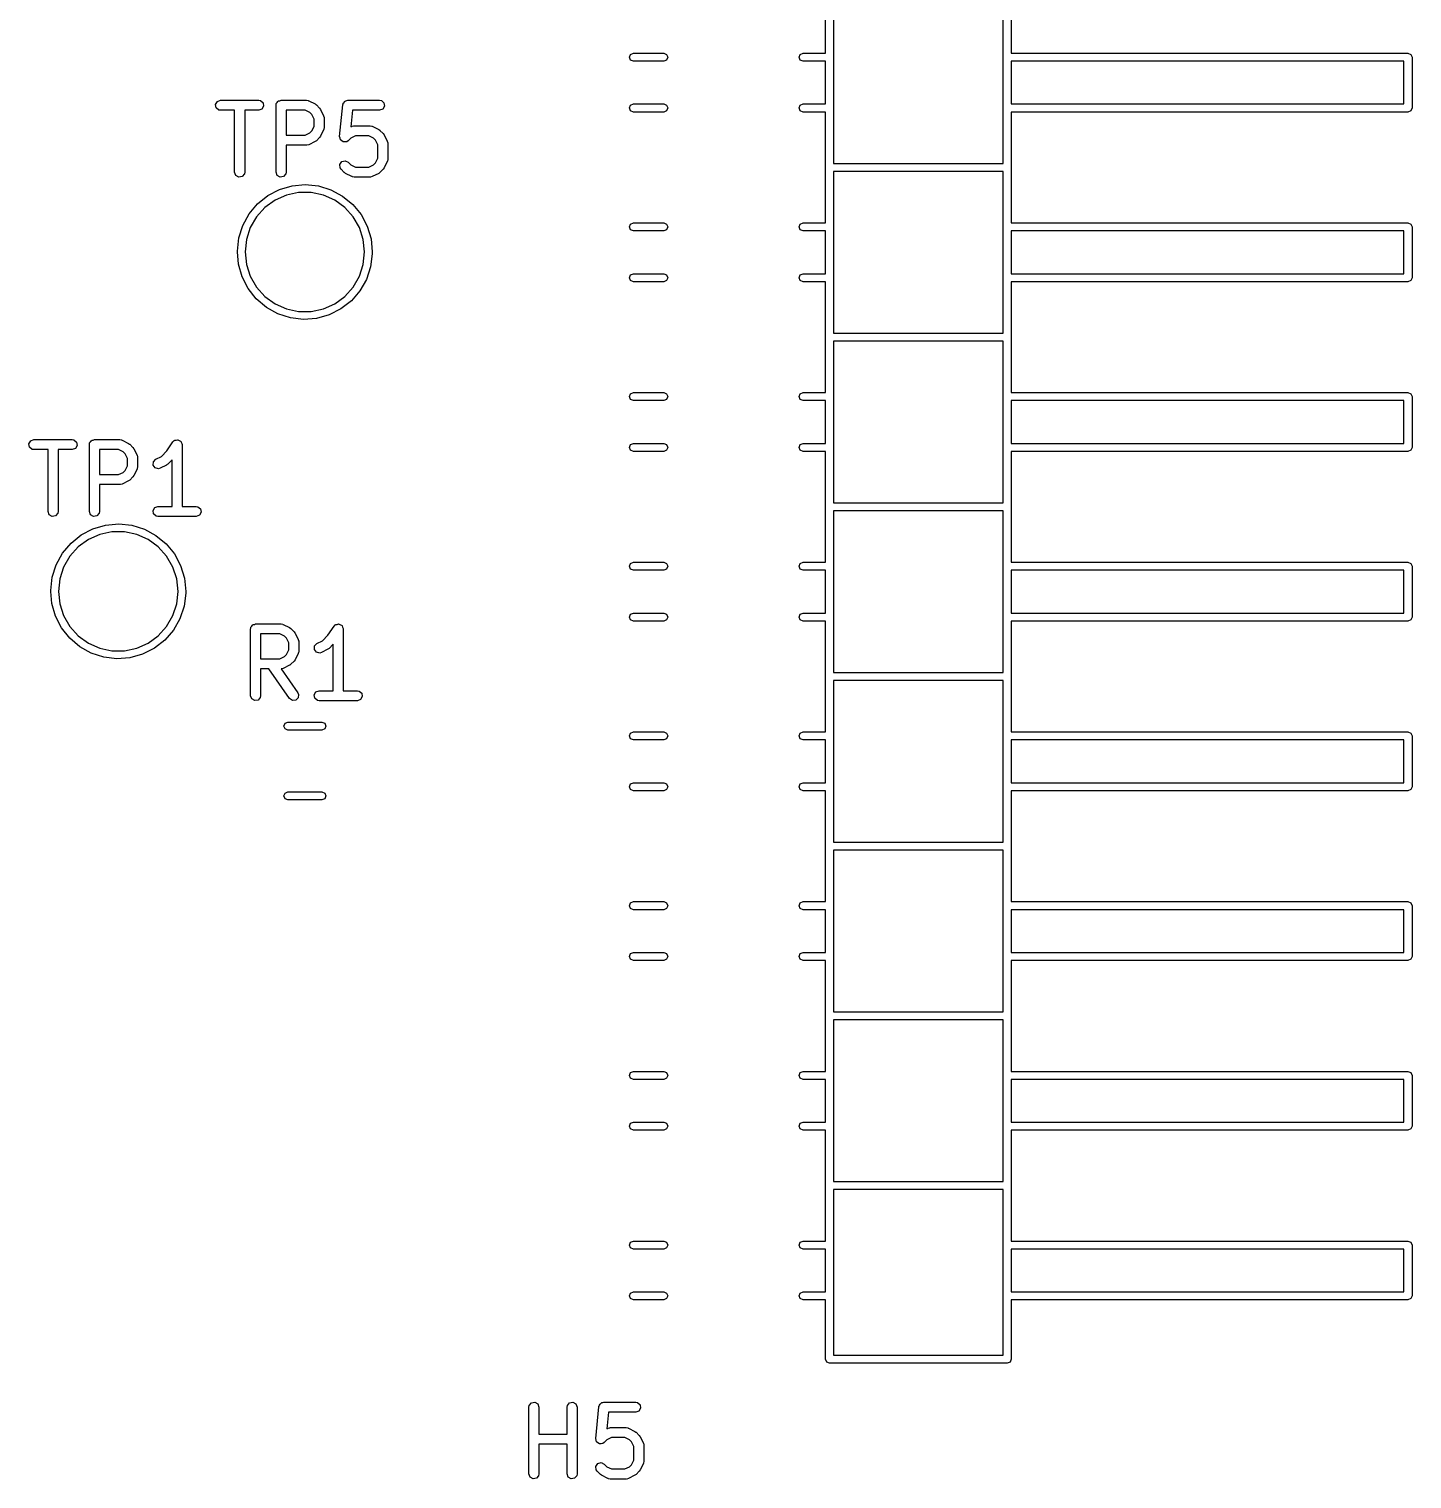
# Model space of a CAD drawing. Extents: x 50 to 157, y -175 to -22.
# Drawn here: x 135.82 to 156.53, y -131.4 to -109.69 of the extents above; entities that cross this region are included whole.
import ezdxf

# ---------------------------------------------------------------- set-up
doc = ezdxf.new("R2010")
doc.units = 0
doc.layers.add('BLACK', color=7, linetype='CONTINUOUS')

msp = doc.modelspace()

# ---------------------------------------------------------------- linework, layer by layer
at = {"layer": 'BLACK', "linetype": 'CONTINUOUS'}
for p, q in [((147.749, -110.055), (147.749, -108.395)), ((150.529, -108.395), (150.529, -110.055)), ((147.869, -109.285), (147.869, -111.705)), ((150.409, -111.705), (150.409, -109.285)), ((144.812, -110.115), (144.83, -110.073)), ((144.83, -110.157), (144.812, -110.115)), ((144.83, -110.073), (144.872, -110.055)), ((144.872, -110.175), (144.83, -110.157)), ((144.872, -110.055), (145.326, -110.055)), ((145.326, -110.175), (144.872, -110.175)), ((145.326, -110.055), (145.368, -110.073)), ((145.368, -110.157), (145.326, -110.175)), ((145.368, -110.073), (145.386, -110.115)), ((145.386, -110.115), (145.368, -110.157)), ((147.352, -110.115), (147.37, -110.073)), ((147.37, -110.157), (147.352, -110.115)), ((147.37, -110.073), (147.412, -110.055)), ((147.412, -110.175), (147.37, -110.157)), ((147.412, -110.055), (147.749, -110.055)), ((147.749, -110.175), (147.412, -110.175)), ((147.749, -110.815), (147.749, -110.175)), ((150.529, -110.055), (156.469, -110.055)), ((150.529, -110.175), (150.529, -110.815)), ((156.409, -110.175), (150.529, -110.175)), ((156.409, -110.815), (156.409, -110.175)), ((156.469, -110.055), (156.511, -110.073)), ((156.511, -110.073), (156.529, -110.115)), ((156.529, -110.115), (156.529, -110.875)), ((138.618, -110.821), (138.644, -110.777)), ((138.627, -110.872), (138.618, -110.821)), ((138.666, -110.905), (138.627, -110.872)), ((138.644, -110.777), (138.692, -110.759)), ((138.692, -110.909), (138.666, -110.905)), ((138.692, -110.759), (139.264, -110.759)), ((138.903, -110.909), (138.692, -110.909)), ((138.903, -111.834), (138.903, -110.909)), ((139.264, -110.909), (139.053, -110.909)), ((139.053, -110.909), (139.053, -111.834)), ((139.264, -110.759), (139.289, -110.764)), ((139.312, -110.892), (139.264, -110.909)), ((139.289, -110.764), (139.328, -110.797)), ((139.337, -110.847), (139.312, -110.892)), ((139.328, -110.797), (139.337, -110.847)), ((139.522, -110.834), (139.524, -110.825)), ((139.522, -111.834), (139.522, -110.834)), ((139.523, -110.821), (139.525, -110.818)), ((139.524, -110.825), (139.523, -110.821)), ((139.525, -110.818), (139.526, -110.809)), ((139.526, -110.809), (139.539, -110.794)), ((139.539, -110.794), (139.549, -110.777)), ((139.549, -110.777), (139.555, -110.775)), ((139.555, -110.775), (139.559, -110.769)), ((139.559, -110.769), (139.579, -110.766)), ((139.579, -110.766), (139.597, -110.759)), ((139.597, -110.759), (139.978, -110.759)), ((139.672, -110.909), (139.672, -111.283)), ((139.96, -110.909), (139.672, -110.909)), ((140.029, -110.944), (139.96, -110.909)), ((139.978, -110.759), (140.003, -110.764)), ((140.003, -110.764), (140.007, -110.767)), ((140.007, -110.767), (140.011, -110.767)), ((140.011, -110.767), (140.107, -110.815)), ((140.107, -110.815), (140.125, -110.828)), ((140.125, -110.828), (140.126, -110.829)), ((140.126, -110.829), (140.174, -110.877)), ((140.174, -110.877), (140.187, -110.895)), ((140.187, -110.895), (140.188, -110.896)), ((140.188, -110.896), (140.235, -110.991)), ((140.475, -111.303), (140.522, -110.827)), ((140.522, -110.827), (140.523, -110.823)), ((140.523, -110.821), (140.525, -110.819)), ((140.523, -110.823), (140.523, -110.821)), ((140.525, -110.819), (140.529, -110.802)), ((140.529, -110.802), (140.541, -110.791)), ((140.541, -110.791), (140.549, -110.777)), ((140.549, -110.777), (140.558, -110.773)), ((140.558, -110.773), (140.566, -110.766)), ((140.566, -110.766), (140.582, -110.765)), ((140.582, -110.765), (140.597, -110.759)), ((140.597, -110.759), (141.073, -110.759)), ((140.665, -110.909), (140.64, -111.158)), ((141.073, -110.909), (140.665, -110.909)), ((141.073, -110.759), (141.099, -110.764)), ((141.121, -110.892), (141.073, -110.909)), ((141.099, -110.764), (141.138, -110.797)), ((141.147, -110.847), (141.121, -110.892)), ((141.138, -110.797), (141.147, -110.847)), ((144.812, -110.875), (144.83, -110.833)), ((144.83, -110.917), (144.812, -110.875)), ((144.83, -110.833), (144.872, -110.815)), ((144.872, -110.815), (145.326, -110.815)), ((145.326, -110.815), (145.368, -110.833)), ((145.368, -110.833), (145.386, -110.875)), ((145.386, -110.875), (145.368, -110.917)), ((147.352, -110.875), (147.37, -110.833)), ((147.37, -110.917), (147.352, -110.875)), ((147.37, -110.833), (147.412, -110.815)), ((147.412, -110.815), (147.749, -110.815)), ((150.529, -110.815), (156.409, -110.815)), ((156.529, -110.875), (156.511, -110.917)), ((140.059, -110.974), (140.029, -110.944)), ((140.093, -111.043), (140.059, -110.974)), ((140.093, -111.15), (140.093, -111.043)), ((140.235, -110.991), (140.243, -111.016)), ((140.243, -111.016), (140.242, -111.021)), ((140.242, -111.021), (140.243, -111.025)), ((140.243, -111.025), (140.243, -111.168)), ((144.872, -110.935), (144.83, -110.917)), ((145.326, -110.935), (144.872, -110.935)), ((145.368, -110.917), (145.326, -110.935)), ((147.412, -110.935), (147.37, -110.917)), ((147.749, -110.935), (147.412, -110.935)), ((147.749, -112.595), (147.749, -110.935)), ((156.469, -110.935), (150.529, -110.935)), ((150.529, -110.935), (150.529, -112.595)), ((156.511, -110.917), (156.469, -110.935)), ((139.672, -111.283), (139.96, -111.283)), ((139.96, -111.283), (140.029, -111.249)), ((140.029, -111.249), (140.059, -111.219)), ((140.059, -111.219), (140.093, -111.15)), ((140.174, -111.316), (140.126, -111.364)), ((140.188, -111.296), (140.174, -111.315)), ((140.174, -111.315), (140.174, -111.316)), ((140.235, -111.201), (140.188, -111.296)), ((140.236, -111.197), (140.235, -111.201)), ((140.239, -111.193), (140.236, -111.197)), ((140.243, -111.168), (140.239, -111.193)), ((140.475, -111.304), (140.475, -111.303)), ((140.481, -111.328), (140.475, -111.304)), ((140.475, -111.304), (140.475, -111.304)), ((140.487, -111.353), (140.481, -111.328)), ((140.641, -111.325), (140.602, -111.364)), ((140.64, -111.158), (140.659, -111.148)), ((140.71, -111.29), (140.641, -111.325)), ((140.659, -111.148), (140.684, -111.141)), ((140.684, -111.141), (140.688, -111.142)), ((140.688, -111.142), (140.692, -111.14)), ((140.692, -111.14), (140.93, -111.14)), ((140.912, -111.29), (140.71, -111.29)), ((140.981, -111.325), (140.912, -111.29)), ((140.93, -111.14), (140.956, -111.145)), ((140.956, -111.145), (140.959, -111.148)), ((140.959, -111.148), (140.964, -111.148)), ((140.964, -111.148), (141.059, -111.196)), ((141.011, -111.355), (140.981, -111.325)), ((141.059, -111.196), (141.077, -111.209)), ((141.077, -111.209), (141.078, -111.21)), ((141.078, -111.21), (141.126, -111.258)), ((141.126, -111.258), (141.139, -111.276)), ((141.139, -111.276), (141.14, -111.277)), ((141.14, -111.277), (141.188, -111.372)), ((139.978, -111.433), (139.672, -111.433)), ((139.672, -111.433), (139.672, -111.834)), ((139.982, -111.432), (139.978, -111.433)), ((139.986, -111.433), (139.982, -111.432)), ((140.011, -111.425), (139.986, -111.433)), ((140.107, -111.378), (140.011, -111.425)), ((140.108, -111.376), (140.107, -111.378)), ((140.126, -111.364), (140.108, -111.376)), ((140.488, -111.353), (140.487, -111.353)), ((140.488, -111.354), (140.488, -111.353)), ((140.508, -111.368), (140.488, -111.354)), ((140.529, -111.383), (140.508, -111.368)), ((140.53, -111.383), (140.529, -111.383)), ((140.529, -111.383), (140.529, -111.383)), ((140.555, -111.381), (140.53, -111.383)), ((140.58, -111.379), (140.555, -111.381)), ((140.581, -111.379), (140.58, -111.379)), ((140.58, -111.379), (140.58, -111.379)), ((140.602, -111.364), (140.581, -111.379)), ((141.046, -111.424), (141.011, -111.355)), ((141.046, -111.626), (141.046, -111.424)), ((141.188, -111.372), (141.195, -111.397)), ((141.195, -111.397), (141.194, -111.402)), ((141.194, -111.402), (141.196, -111.406)), ((141.196, -111.406), (141.196, -111.644)), ((140.477, -111.72), (140.506, -111.678)), ((140.481, -111.771), (140.477, -111.72)), ((140.496, -111.792), (140.481, -111.771)), ((140.506, -111.678), (140.556, -111.664)), ((140.556, -111.664), (140.602, -111.686)), ((140.602, -111.686), (140.641, -111.725)), ((140.641, -111.725), (140.71, -111.759)), ((140.71, -111.759), (140.912, -111.759)), ((140.912, -111.759), (140.981, -111.725)), ((140.981, -111.725), (141.011, -111.695)), ((141.011, -111.695), (141.046, -111.626)), ((141.14, -111.773), (141.127, -111.791)), ((141.188, -111.677), (141.14, -111.773)), ((141.191, -111.67), (141.188, -111.673)), ((141.188, -111.673), (141.188, -111.677)), ((141.196, -111.644), (141.191, -111.67)), ((147.869, -111.705), (150.409, -111.705)), ((138.92, -111.883), (138.903, -111.834)), ((138.965, -111.908), (138.92, -111.883)), ((139.015, -111.899), (138.965, -111.908)), ((139.048, -111.86), (139.015, -111.899)), ((139.053, -111.834), (139.048, -111.86)), ((139.539, -111.883), (139.522, -111.834)), ((139.584, -111.908), (139.539, -111.883)), ((139.634, -111.899), (139.584, -111.908)), ((139.667, -111.86), (139.634, -111.899)), ((139.672, -111.834), (139.667, -111.86)), ((140.544, -111.84), (140.496, -111.792)), ((140.545, -111.84), (140.544, -111.84)), ((140.563, -111.854), (140.545, -111.84)), ((140.659, -111.901), (140.563, -111.854)), ((140.663, -111.902), (140.659, -111.901)), ((140.666, -111.905), (140.663, -111.902)), ((140.692, -111.909), (140.666, -111.905)), ((140.93, -111.909), (140.692, -111.909)), ((140.934, -111.908), (140.93, -111.909)), ((140.939, -111.909), (140.934, -111.908)), ((140.964, -111.901), (140.939, -111.909)), ((141.059, -111.854), (140.964, -111.901)), ((141.06, -111.853), (141.059, -111.854)), ((141.078, -111.84), (141.06, -111.853)), ((141.126, -111.792), (141.078, -111.84)), ((141.127, -111.791), (141.126, -111.792)), ((147.869, -111.825), (147.869, -114.245)), ((150.409, -111.825), (147.869, -111.825)), ((150.409, -114.245), (150.409, -111.825)), ((139.247, -112.308), (139.401, -112.185)), ((139.401, -112.185), (139.576, -112.094)), ((139.677, -112.179), (139.507, -112.255)), ((139.576, -112.094), (139.765, -112.038)), ((139.86, -112.14), (139.677, -112.179)), ((139.765, -112.038), (139.961, -112.02)), ((140.048, -112.14), (139.86, -112.14)), ((139.961, -112.02), (140.157, -112.041)), ((140.231, -112.179), (140.048, -112.14)), ((140.157, -112.041), (140.345, -112.099)), ((140.401, -112.255), (140.231, -112.179)), ((140.345, -112.099), (140.519, -112.193)), ((140.519, -112.193), (140.671, -112.318)), ((139.121, -112.459), (139.247, -112.308)), ((139.355, -112.365), (139.23, -112.504)), ((139.507, -112.255), (139.355, -112.365)), ((140.553, -112.365), (140.401, -112.255)), ((140.678, -112.504), (140.553, -112.365)), ((140.671, -112.318), (140.795, -112.471)), ((138.966, -112.82), (139.026, -112.632)), ((139.026, -112.632), (139.121, -112.459)), ((139.23, -112.504), (139.136, -112.666)), ((140.772, -112.666), (140.678, -112.504)), ((140.795, -112.471), (140.888, -112.645)), ((140.888, -112.645), (140.945, -112.834)), ((144.812, -112.655), (144.83, -112.613)), ((144.83, -112.613), (144.872, -112.595)), ((144.872, -112.595), (145.326, -112.595)), ((145.326, -112.595), (145.368, -112.613)), ((145.368, -112.613), (145.386, -112.655)), ((147.352, -112.655), (147.37, -112.613)), ((147.37, -112.613), (147.412, -112.595)), ((147.412, -112.595), (147.749, -112.595)), ((150.529, -112.595), (156.469, -112.595)), ((156.469, -112.595), (156.511, -112.613)), ((156.511, -112.613), (156.529, -112.655)), ((138.944, -113.016), (138.966, -112.82)), ((139.079, -112.844), (139.059, -113.03)), ((139.136, -112.666), (139.079, -112.844)), ((140.829, -112.844), (140.772, -112.666)), ((140.849, -113.03), (140.829, -112.844)), ((140.945, -112.834), (140.964, -113.03)), ((144.83, -112.697), (144.812, -112.655)), ((144.872, -112.715), (144.83, -112.697)), ((145.326, -112.715), (144.872, -112.715)), ((145.368, -112.697), (145.326, -112.715)), ((145.386, -112.655), (145.368, -112.697)), ((147.37, -112.697), (147.352, -112.655)), ((147.412, -112.715), (147.37, -112.697)), ((147.749, -112.715), (147.412, -112.715)), ((147.749, -113.355), (147.749, -112.715)), ((150.529, -112.715), (150.529, -113.355)), ((156.409, -112.715), (150.529, -112.715)), ((156.409, -113.355), (156.409, -112.715)), ((156.529, -112.655), (156.529, -113.415)), ((138.945, -113.03), (138.944, -113.016)), ((138.961, -113.212), (138.945, -113.03)), ((139.059, -113.03), (139.079, -113.216)), ((140.829, -113.216), (140.849, -113.03)), ((140.964, -113.058), (140.939, -113.254)), ((140.964, -113.03), (140.964, -113.058)), ((139.015, -113.402), (138.961, -113.212)), ((139.079, -113.216), (139.136, -113.394)), ((140.772, -113.394), (140.829, -113.216)), ((140.939, -113.254), (140.877, -113.441)), ((139.105, -113.577), (139.015, -113.402)), ((139.136, -113.394), (139.23, -113.556)), ((140.678, -113.556), (140.772, -113.394)), ((140.877, -113.441), (140.779, -113.612)), ((144.812, -113.415), (144.83, -113.373)), ((144.83, -113.457), (144.812, -113.415)), ((144.83, -113.373), (144.872, -113.355)), ((144.872, -113.475), (144.83, -113.457)), ((144.872, -113.355), (145.326, -113.355)), ((145.326, -113.475), (144.872, -113.475)), ((145.326, -113.355), (145.368, -113.373)), ((145.368, -113.457), (145.326, -113.475)), ((145.368, -113.373), (145.386, -113.415)), ((145.386, -113.415), (145.368, -113.457)), ((147.352, -113.415), (147.37, -113.373)), ((147.37, -113.457), (147.352, -113.415)), ((147.37, -113.373), (147.412, -113.355)), ((147.412, -113.475), (147.37, -113.457)), ((147.412, -113.355), (147.749, -113.355)), ((147.749, -113.475), (147.412, -113.475)), ((147.749, -115.135), (147.749, -113.475)), ((150.529, -113.355), (156.409, -113.355)), ((156.469, -113.475), (150.529, -113.475)), ((150.529, -113.475), (150.529, -115.135)), ((156.511, -113.457), (156.469, -113.475)), ((156.529, -113.415), (156.511, -113.457)), ((139.227, -113.732), (139.105, -113.577)), ((139.23, -113.556), (139.355, -113.695)), ((139.355, -113.695), (139.507, -113.805)), ((140.401, -113.805), (140.553, -113.695)), ((140.553, -113.695), (140.678, -113.556)), ((140.779, -113.612), (140.651, -113.761)), ((139.378, -113.859), (139.227, -113.732)), ((139.55, -113.956), (139.378, -113.859)), ((139.507, -113.805), (139.677, -113.881)), ((139.677, -113.881), (139.86, -113.92)), ((139.86, -113.92), (140.048, -113.92)), ((140.048, -113.92), (140.231, -113.881)), ((140.231, -113.881), (140.401, -113.805)), ((140.495, -113.883), (140.319, -113.972)), ((140.651, -113.761), (140.495, -113.883)), ((139.737, -114.016), (139.55, -113.956)), ((139.933, -114.04), (139.737, -114.016)), ((140.129, -114.025), (139.933, -114.04)), ((140.319, -113.972), (140.129, -114.025)), ((147.869, -114.245), (150.409, -114.245)), ((147.869, -114.365), (147.869, -116.785)), ((150.409, -114.365), (147.869, -114.365)), ((150.409, -116.785), (150.409, -114.365)), ((144.812, -115.195), (144.83, -115.153)), ((144.83, -115.237), (144.812, -115.195)), ((144.83, -115.153), (144.872, -115.135)), ((144.872, -115.255), (144.83, -115.237)), ((144.872, -115.135), (145.326, -115.135)), ((145.326, -115.135), (145.368, -115.153)), ((145.368, -115.237), (145.326, -115.255)), ((145.368, -115.153), (145.386, -115.195)), ((145.386, -115.195), (145.368, -115.237)), ((147.352, -115.195), (147.37, -115.153)), ((147.37, -115.237), (147.352, -115.195)), ((147.37, -115.153), (147.412, -115.135)), ((147.412, -115.255), (147.37, -115.237)), ((147.412, -115.135), (147.749, -115.135)), ((150.529, -115.135), (156.469, -115.135)), ((156.469, -115.135), (156.511, -115.153)), ((156.511, -115.153), (156.529, -115.195)), ((156.529, -115.195), (156.529, -115.955)), ((145.326, -115.255), (144.872, -115.255)), ((147.749, -115.255), (147.412, -115.255)), ((147.749, -115.895), (147.749, -115.255)), ((150.529, -115.255), (150.529, -115.895)), ((156.409, -115.255), (150.529, -115.255)), ((156.409, -115.895), (156.409, -115.255)), ((135.824, -115.901), (135.85, -115.857)), ((135.833, -115.952), (135.824, -115.901)), ((135.85, -115.857), (135.898, -115.839)), ((135.898, -115.839), (136.47, -115.839)), ((136.47, -115.839), (136.495, -115.844)), ((136.495, -115.844), (136.534, -115.877)), ((136.534, -115.877), (136.543, -115.927)), ((136.729, -115.901), (136.731, -115.898)), ((136.73, -115.905), (136.729, -115.901)), ((136.731, -115.898), (136.732, -115.889)), ((136.732, -115.889), (136.745, -115.874)), ((136.745, -115.874), (136.755, -115.857)), ((136.755, -115.857), (136.761, -115.855)), ((136.761, -115.855), (136.765, -115.849)), ((136.765, -115.849), (136.785, -115.846)), ((136.785, -115.846), (136.803, -115.839)), ((136.803, -115.839), (137.184, -115.839)), ((137.184, -115.839), (137.209, -115.844)), ((137.209, -115.844), (137.213, -115.847)), ((137.213, -115.847), (137.217, -115.847)), ((137.217, -115.847), (137.313, -115.895)), ((137.313, -115.895), (137.331, -115.908)), ((137.887, -116.009), (137.979, -115.873)), ((137.979, -115.873), (137.997, -115.854)), ((137.997, -115.854), (138.001, -115.853)), ((138.001, -115.853), (138.003, -115.849)), ((138.003, -115.849), (138.025, -115.846)), ((138.025, -115.846), (138.046, -115.84)), ((138.046, -115.84), (138.05, -115.841)), ((138.05, -115.841), (138.054, -115.841)), ((138.054, -115.841), (138.073, -115.851)), ((138.073, -115.851), (138.093, -115.86)), ((138.093, -115.86), (138.095, -115.864)), ((138.095, -115.864), (138.098, -115.866)), ((138.098, -115.866), (138.106, -115.887)), ((138.106, -115.887), (138.115, -115.906)), ((144.83, -115.913), (144.872, -115.895)), ((144.872, -115.895), (145.326, -115.895)), ((145.326, -115.895), (145.368, -115.913)), ((147.37, -115.913), (147.412, -115.895)), ((147.412, -115.895), (147.749, -115.895)), ((150.529, -115.895), (156.409, -115.895)), ((135.872, -115.985), (135.833, -115.952)), ((135.898, -115.989), (135.872, -115.985)), ((136.109, -115.989), (135.898, -115.989)), ((136.109, -116.914), (136.109, -115.989)), ((136.47, -115.989), (136.259, -115.989)), ((136.259, -115.989), (136.259, -116.914)), ((136.518, -115.972), (136.47, -115.989)), ((136.543, -115.927), (136.518, -115.972)), ((136.728, -115.914), (136.73, -115.905)), ((136.728, -116.914), (136.728, -115.914)), ((136.878, -115.989), (136.878, -116.363)), ((137.166, -115.989), (136.878, -115.989)), ((137.235, -116.024), (137.166, -115.989)), ((137.265, -116.054), (137.235, -116.024)), ((137.299, -116.123), (137.265, -116.054)), ((137.331, -115.908), (137.332, -115.909)), ((137.332, -115.909), (137.38, -115.957)), ((137.38, -115.957), (137.393, -115.975)), ((137.393, -115.975), (137.394, -115.976)), ((137.394, -115.976), (137.441, -116.071)), ((137.441, -116.071), (137.449, -116.096)), ((137.449, -116.096), (137.448, -116.101)), ((137.448, -116.101), (137.449, -116.105)), ((137.449, -116.105), (137.449, -116.248)), ((137.722, -116.133), (137.806, -116.091)), ((137.806, -116.091), (137.887, -116.009)), ((138.115, -115.906), (138.114, -115.91)), ((138.114, -115.91), (138.116, -115.914)), ((138.116, -115.914), (138.116, -116.839)), ((144.812, -115.955), (144.83, -115.913)), ((144.83, -115.997), (144.812, -115.955)), ((144.872, -116.015), (144.83, -115.997)), ((145.326, -116.015), (144.872, -116.015)), ((145.368, -115.997), (145.326, -116.015)), ((145.368, -115.913), (145.386, -115.955)), ((145.386, -115.955), (145.368, -115.997)), ((147.352, -115.955), (147.37, -115.913)), ((147.37, -115.997), (147.352, -115.955)), ((147.412, -116.015), (147.37, -115.997)), ((147.749, -116.015), (147.412, -116.015)), ((147.749, -117.675), (147.749, -116.015)), ((156.469, -116.015), (150.529, -116.015)), ((150.529, -116.015), (150.529, -117.675)), ((156.511, -115.997), (156.469, -116.015)), ((156.529, -115.955), (156.511, -115.997)), ((137.166, -116.363), (137.235, -116.329)), ((137.235, -116.329), (137.265, -116.299)), ((137.265, -116.299), (137.299, -116.23)), ((137.299, -116.23), (137.299, -116.123)), ((137.441, -116.281), (137.394, -116.376)), ((137.442, -116.277), (137.441, -116.281)), ((137.445, -116.273), (137.442, -116.277)), ((137.449, -116.248), (137.445, -116.273)), ((137.683, -116.221), (137.686, -116.17)), ((137.714, -116.263), (137.683, -116.221)), ((137.686, -116.17), (137.722, -116.133)), ((137.764, -116.275), (137.714, -116.263)), ((137.789, -116.267), (137.764, -116.275)), ((137.884, -116.22), (137.789, -116.267)), ((137.885, -116.218), (137.884, -116.22)), ((137.904, -116.206), (137.885, -116.218)), ((137.966, -116.143), (137.904, -116.206)), ((137.966, -116.839), (137.966, -116.143)), ((136.878, -116.363), (137.166, -116.363)), ((137.184, -116.513), (136.878, -116.513)), ((136.878, -116.513), (136.878, -116.914)), ((137.188, -116.512), (137.184, -116.513)), ((137.192, -116.513), (137.188, -116.512)), ((137.217, -116.505), (137.192, -116.513)), ((137.313, -116.458), (137.217, -116.505)), ((137.314, -116.456), (137.313, -116.458)), ((137.332, -116.444), (137.314, -116.456)), ((137.38, -116.396), (137.332, -116.444)), ((137.394, -116.376), (137.38, -116.395)), ((137.38, -116.395), (137.38, -116.396)), ((136.126, -116.963), (136.109, -116.914)), ((136.171, -116.988), (136.126, -116.963)), ((136.221, -116.979), (136.171, -116.988)), ((136.254, -116.94), (136.221, -116.979)), ((136.259, -116.914), (136.254, -116.94)), ((136.745, -116.963), (136.728, -116.914)), ((136.79, -116.988), (136.745, -116.963)), ((136.84, -116.979), (136.79, -116.988)), ((136.873, -116.94), (136.84, -116.979)), ((136.878, -116.914), (136.873, -116.94)), ((137.681, -116.901), (137.707, -116.857)), ((137.69, -116.952), (137.681, -116.901)), ((137.73, -116.985), (137.69, -116.952)), ((137.707, -116.857), (137.755, -116.839)), ((137.755, -116.989), (137.73, -116.985)), ((137.755, -116.839), (137.966, -116.839)), ((138.116, -116.839), (138.327, -116.839)), ((138.327, -116.839), (138.352, -116.844)), ((138.375, -116.972), (138.327, -116.989)), ((138.352, -116.844), (138.392, -116.877)), ((138.401, -116.927), (138.375, -116.972)), ((138.392, -116.877), (138.401, -116.927)), ((147.869, -116.785), (150.409, -116.785)), ((147.869, -116.905), (147.869, -119.325)), ((150.409, -116.905), (147.869, -116.905)), ((150.409, -119.325), (150.409, -116.905)), ((136.607, -117.265), (136.782, -117.174)), ((136.782, -117.174), (136.971, -117.118)), ((136.971, -117.118), (137.167, -117.1)), ((137.167, -117.1), (137.363, -117.121)), ((137.363, -117.121), (137.551, -117.179)), ((137.551, -117.179), (137.725, -117.273)), ((138.327, -116.989), (137.755, -116.989)), ((136.327, -117.539), (136.453, -117.388)), ((136.453, -117.388), (136.607, -117.265)), ((136.713, -117.335), (136.561, -117.445)), ((136.883, -117.259), (136.713, -117.335)), ((137.066, -117.22), (136.883, -117.259)), ((137.254, -117.22), (137.066, -117.22)), ((137.437, -117.259), (137.254, -117.22)), ((137.607, -117.335), (137.437, -117.259)), ((137.759, -117.445), (137.607, -117.335)), ((137.725, -117.273), (137.877, -117.398)), ((137.877, -117.398), (138.001, -117.551)), ((136.232, -117.712), (136.327, -117.539)), ((136.436, -117.584), (136.342, -117.746)), ((136.561, -117.445), (136.436, -117.584)), ((137.884, -117.584), (137.759, -117.445)), ((137.978, -117.746), (137.884, -117.584)), ((138.001, -117.551), (138.094, -117.725)), ((136.172, -117.9), (136.232, -117.712)), ((136.342, -117.746), (136.285, -117.924)), ((138.035, -117.924), (137.978, -117.746)), ((138.094, -117.725), (138.151, -117.914)), ((144.812, -117.735), (144.83, -117.693)), ((144.83, -117.777), (144.812, -117.735)), ((144.83, -117.693), (144.872, -117.675)), ((144.872, -117.795), (144.83, -117.777)), ((144.872, -117.675), (145.326, -117.675)), ((145.326, -117.795), (144.872, -117.795)), ((145.326, -117.675), (145.368, -117.693)), ((145.368, -117.777), (145.326, -117.795)), ((145.368, -117.693), (145.386, -117.735)), ((145.386, -117.735), (145.368, -117.777)), ((147.352, -117.735), (147.37, -117.693)), ((147.37, -117.777), (147.352, -117.735)), ((147.37, -117.693), (147.412, -117.675)), ((147.412, -117.795), (147.37, -117.777)), ((147.412, -117.675), (147.749, -117.675)), ((147.749, -117.795), (147.412, -117.795)), ((147.749, -118.435), (147.749, -117.795)), ((150.529, -117.675), (156.469, -117.675)), ((150.529, -117.795), (150.529, -118.435)), ((156.409, -117.795), (150.529, -117.795)), ((156.409, -118.435), (156.409, -117.795)), ((156.469, -117.675), (156.511, -117.693)), ((156.511, -117.693), (156.529, -117.735)), ((156.529, -117.735), (156.529, -118.495)), ((136.15, -118.096), (136.172, -117.9)), ((136.285, -117.924), (136.265, -118.11)), ((138.055, -118.11), (138.035, -117.924)), ((138.151, -117.914), (138.17, -118.11)), ((136.151, -118.11), (136.15, -118.096)), ((136.167, -118.292), (136.151, -118.11)), ((136.265, -118.11), (136.285, -118.296)), ((138.035, -118.296), (138.055, -118.11)), ((138.17, -118.138), (138.145, -118.334)), ((138.17, -118.11), (138.17, -118.138)), ((136.221, -118.482), (136.167, -118.292)), ((136.311, -118.657), (136.221, -118.482)), ((136.285, -118.296), (136.342, -118.474)), ((136.342, -118.474), (136.436, -118.636)), ((137.884, -118.636), (137.978, -118.474)), ((137.978, -118.474), (138.035, -118.296)), ((138.145, -118.334), (138.083, -118.521)), ((144.812, -118.495), (144.83, -118.453)), ((144.83, -118.537), (144.812, -118.495)), ((144.83, -118.453), (144.872, -118.435)), ((144.872, -118.435), (145.326, -118.435)), ((145.326, -118.435), (145.368, -118.453)), ((145.368, -118.453), (145.386, -118.495)), ((145.386, -118.495), (145.368, -118.537)), ((147.352, -118.495), (147.37, -118.453)), ((147.37, -118.537), (147.352, -118.495)), ((147.37, -118.453), (147.412, -118.435)), ((147.412, -118.435), (147.749, -118.435)), ((150.529, -118.435), (156.409, -118.435)), ((156.529, -118.495), (156.511, -118.537)), ((136.433, -118.812), (136.311, -118.657)), ((136.436, -118.636), (136.561, -118.775)), ((137.759, -118.775), (137.884, -118.636)), ((137.985, -118.692), (137.857, -118.841)), ((138.083, -118.521), (137.985, -118.692)), ((139.141, -118.672), (139.143, -118.663)), ((139.141, -119.672), (139.141, -118.672)), ((139.142, -118.659), (139.144, -118.656)), ((139.143, -118.663), (139.142, -118.659)), ((139.144, -118.656), (139.145, -118.647)), ((139.145, -118.647), (139.158, -118.632)), ((139.158, -118.632), (139.168, -118.615)), ((139.168, -118.615), (139.174, -118.613)), ((139.174, -118.613), (139.178, -118.607)), ((139.178, -118.607), (139.198, -118.604)), ((139.198, -118.604), (139.216, -118.597)), ((139.216, -118.597), (139.597, -118.597)), ((139.597, -118.597), (139.623, -118.602)), ((139.623, -118.602), (139.626, -118.605)), ((139.626, -118.605), (139.63, -118.605)), ((139.63, -118.605), (139.726, -118.653)), ((139.726, -118.653), (139.744, -118.666)), ((139.744, -118.666), (139.745, -118.667)), ((139.745, -118.667), (139.793, -118.715)), ((139.793, -118.715), (139.806, -118.733)), ((140.3, -118.767), (140.392, -118.631)), ((140.392, -118.631), (140.41, -118.612)), ((140.41, -118.612), (140.414, -118.611)), ((140.414, -118.611), (140.416, -118.607)), ((140.416, -118.607), (140.438, -118.604)), ((140.438, -118.604), (140.459, -118.598)), ((140.459, -118.598), (140.463, -118.599)), ((140.463, -118.599), (140.467, -118.599)), ((140.467, -118.599), (140.486, -118.609)), ((140.486, -118.609), (140.506, -118.618)), ((140.506, -118.618), (140.508, -118.622)), ((140.508, -118.622), (140.511, -118.624)), ((140.511, -118.624), (140.519, -118.645)), ((140.519, -118.645), (140.529, -118.664)), ((140.529, -118.664), (140.528, -118.668)), ((140.528, -118.668), (140.529, -118.672)), ((140.529, -118.672), (140.529, -119.597)), ((144.872, -118.555), (144.83, -118.537)), ((145.326, -118.555), (144.872, -118.555)), ((145.368, -118.537), (145.326, -118.555)), ((147.412, -118.555), (147.37, -118.537)), ((147.749, -118.555), (147.412, -118.555)), ((147.749, -120.215), (147.749, -118.555)), ((156.469, -118.555), (150.529, -118.555)), ((150.529, -118.555), (150.529, -120.215)), ((156.511, -118.537), (156.469, -118.555)), ((136.584, -118.939), (136.433, -118.812)), ((136.561, -118.775), (136.713, -118.885)), ((136.756, -119.036), (136.584, -118.939)), ((136.713, -118.885), (136.883, -118.961)), ((137.437, -118.961), (137.607, -118.885)), ((137.607, -118.885), (137.759, -118.775)), ((137.857, -118.841), (137.701, -118.963)), ((139.291, -118.747), (139.291, -119.121)), ((139.579, -118.747), (139.291, -118.747)), ((139.648, -118.782), (139.579, -118.747)), ((139.678, -118.812), (139.648, -118.782)), ((139.712, -118.881), (139.678, -118.812)), ((139.712, -118.988), (139.712, -118.881)), ((139.806, -118.733), (139.807, -118.734)), ((139.807, -118.734), (139.854, -118.829)), ((139.854, -118.829), (139.862, -118.854)), ((139.862, -118.854), (139.861, -118.859)), ((139.861, -118.859), (139.862, -118.863)), ((139.862, -118.863), (139.862, -119.006)), ((140.096, -118.979), (140.099, -118.928)), ((140.099, -118.928), (140.135, -118.891)), ((140.135, -118.891), (140.219, -118.849)), ((140.219, -118.849), (140.3, -118.767)), ((140.379, -118.901), (140.317, -118.964)), ((140.379, -119.597), (140.379, -118.901)), ((136.943, -119.096), (136.756, -119.036)), ((136.883, -118.961), (137.066, -119)), ((137.139, -119.12), (136.943, -119.096)), ((137.066, -119), (137.254, -119)), ((137.335, -119.105), (137.139, -119.12)), ((137.254, -119), (137.437, -118.961)), ((137.525, -119.052), (137.335, -119.105)), ((137.701, -118.963), (137.525, -119.052)), ((139.291, -119.121), (139.579, -119.121)), ((139.579, -119.121), (139.648, -119.087)), ((139.648, -119.087), (139.678, -119.057)), ((139.678, -119.057), (139.712, -118.988)), ((139.793, -119.154), (139.745, -119.202)), ((139.807, -119.134), (139.793, -119.153)), ((139.793, -119.153), (139.793, -119.154)), ((139.854, -119.039), (139.807, -119.134)), ((139.855, -119.035), (139.854, -119.039)), ((139.858, -119.031), (139.855, -119.035)), ((139.862, -119.006), (139.858, -119.031)), ((140.127, -119.021), (140.096, -118.979)), ((140.177, -119.033), (140.127, -119.021)), ((140.202, -119.025), (140.177, -119.033)), ((140.297, -118.978), (140.202, -119.025)), ((140.298, -118.976), (140.297, -118.978)), ((140.317, -118.964), (140.298, -118.976)), ((139.415, -119.271), (139.291, -119.271)), ((139.291, -119.271), (139.291, -119.672)), ((139.726, -119.715), (139.415, -119.271)), ((139.601, -119.27), (139.598, -119.271)), ((139.598, -119.271), (139.849, -119.629)), ((139.605, -119.271), (139.601, -119.27)), ((139.63, -119.263), (139.605, -119.271)), ((139.726, -119.216), (139.63, -119.263)), ((139.727, -119.214), (139.726, -119.216)), ((139.745, -119.202), (139.727, -119.214)), ((147.869, -119.325), (150.409, -119.325)), ((147.869, -119.445), (147.869, -121.865)), ((150.409, -119.445), (147.869, -119.445)), ((150.409, -121.865), (150.409, -119.445)), ((139.158, -119.721), (139.141, -119.672)), ((139.203, -119.746), (139.158, -119.721)), ((139.253, -119.737), (139.203, -119.746)), ((139.286, -119.698), (139.253, -119.737)), ((139.291, -119.672), (139.286, -119.698)), ((139.768, -119.745), (139.726, -119.715)), ((139.819, -119.74), (139.768, -119.745)), ((139.855, -119.704), (139.819, -119.74)), ((139.849, -119.629), (139.86, -119.653)), ((139.86, -119.653), (139.855, -119.704)), ((140.094, -119.659), (140.12, -119.615)), ((140.103, -119.71), (140.094, -119.659)), ((140.143, -119.743), (140.103, -119.71)), ((140.12, -119.615), (140.168, -119.597)), ((140.168, -119.747), (140.143, -119.743)), ((140.168, -119.597), (140.379, -119.597)), ((140.74, -119.747), (140.168, -119.747)), ((140.529, -119.597), (140.74, -119.597)), ((140.74, -119.597), (140.765, -119.602)), ((140.788, -119.73), (140.74, -119.747)), ((140.765, -119.602), (140.805, -119.635)), ((140.814, -119.685), (140.788, -119.73)), ((140.805, -119.635), (140.814, -119.685)), ((139.639, -120.127), (139.657, -120.085)), ((139.657, -120.17), (139.639, -120.127)), ((139.657, -120.085), (139.699, -120.067)), ((139.699, -120.188), (139.657, -120.17)), ((139.699, -120.067), (140.209, -120.067)), ((140.209, -120.188), (139.699, -120.188)), ((140.209, -120.067), (140.251, -120.085)), ((140.251, -120.17), (140.209, -120.188)), ((140.251, -120.085), (140.269, -120.127)), ((140.269, -120.127), (140.251, -120.17)), ((144.812, -120.275), (144.83, -120.233)), ((144.83, -120.233), (144.872, -120.215)), ((144.872, -120.215), (145.326, -120.215)), ((145.326, -120.215), (145.368, -120.233)), ((145.368, -120.233), (145.386, -120.275)), ((147.352, -120.275), (147.37, -120.233)), ((147.37, -120.233), (147.412, -120.215)), ((147.412, -120.215), (147.749, -120.215)), ((150.529, -120.215), (156.469, -120.215)), ((156.469, -120.215), (156.511, -120.233)), ((156.511, -120.233), (156.529, -120.275)), ((144.83, -120.317), (144.812, -120.275)), ((144.872, -120.335), (144.83, -120.317)), ((145.326, -120.335), (144.872, -120.335)), ((145.368, -120.317), (145.326, -120.335)), ((145.386, -120.275), (145.368, -120.317)), ((147.37, -120.317), (147.352, -120.275)), ((147.412, -120.335), (147.37, -120.317)), ((147.749, -120.335), (147.412, -120.335)), ((147.749, -120.975), (147.749, -120.335)), ((150.529, -120.335), (150.529, -120.975)), ((156.409, -120.335), (150.529, -120.335)), ((156.409, -120.975), (156.409, -120.335)), ((156.529, -120.275), (156.529, -121.035)), ((144.812, -121.035), (144.83, -120.993)), ((144.83, -121.077), (144.812, -121.035)), ((144.83, -120.993), (144.872, -120.975)), ((144.872, -121.095), (144.83, -121.077)), ((144.872, -120.975), (145.326, -120.975)), ((145.326, -121.095), (144.872, -121.095)), ((145.326, -120.975), (145.368, -120.993)), ((145.368, -121.077), (145.326, -121.095)), ((145.368, -120.993), (145.386, -121.035)), ((145.386, -121.035), (145.368, -121.077)), ((147.352, -121.035), (147.37, -120.993)), ((147.37, -121.077), (147.352, -121.035)), ((147.37, -120.993), (147.412, -120.975)), ((147.412, -121.095), (147.37, -121.077)), ((147.412, -120.975), (147.749, -120.975)), ((147.749, -121.095), (147.412, -121.095)), ((147.749, -122.755), (147.749, -121.095)), ((150.529, -120.975), (156.409, -120.975)), ((156.469, -121.095), (150.529, -121.095)), ((150.529, -121.095), (150.529, -122.755)), ((156.511, -121.077), (156.469, -121.095)), ((156.529, -121.035), (156.511, -121.077)), ((139.639, -121.172), (139.657, -121.13)), ((139.657, -121.215), (139.639, -121.172)), ((139.657, -121.13), (139.699, -121.112)), ((139.699, -121.232), (139.657, -121.215)), ((139.699, -121.112), (140.209, -121.112)), ((140.209, -121.232), (139.699, -121.232)), ((140.209, -121.112), (140.251, -121.13)), ((140.251, -121.215), (140.209, -121.232)), ((140.251, -121.13), (140.269, -121.172)), ((140.269, -121.172), (140.251, -121.215)), ((147.869, -121.865), (150.409, -121.865)), ((147.869, -121.985), (147.869, -124.405)), ((150.409, -121.985), (147.869, -121.985)), ((150.409, -124.405), (150.409, -121.985)), ((144.812, -122.815), (144.83, -122.773)), ((144.83, -122.857), (144.812, -122.815)), ((144.83, -122.773), (144.872, -122.755)), ((144.872, -122.755), (145.326, -122.755)), ((145.326, -122.755), (145.368, -122.773)), ((145.368, -122.773), (145.386, -122.815)), ((145.386, -122.815), (145.368, -122.857)), ((147.352, -122.815), (147.37, -122.773)), ((147.37, -122.857), (147.352, -122.815)), ((147.37, -122.773), (147.412, -122.755)), ((147.412, -122.755), (147.749, -122.755)), ((150.529, -122.755), (156.469, -122.755)), ((156.469, -122.755), (156.511, -122.773)), ((156.511, -122.773), (156.529, -122.815)), ((156.529, -122.815), (156.529, -123.575)), ((144.872, -122.875), (144.83, -122.857)), ((145.326, -122.875), (144.872, -122.875)), ((145.368, -122.857), (145.326, -122.875)), ((147.412, -122.875), (147.37, -122.857)), ((147.749, -122.875), (147.412, -122.875)), ((147.749, -123.515), (147.749, -122.875)), ((150.529, -122.875), (150.529, -123.515)), ((156.409, -122.875), (150.529, -122.875)), ((156.409, -123.515), (156.409, -122.875)), ((144.812, -123.575), (144.83, -123.533)), ((144.83, -123.617), (144.812, -123.575)), ((144.83, -123.533), (144.872, -123.515)), ((144.872, -123.635), (144.83, -123.617)), ((144.872, -123.515), (145.326, -123.515)), ((145.326, -123.635), (144.872, -123.635)), ((145.326, -123.515), (145.368, -123.533)), ((145.368, -123.617), (145.326, -123.635)), ((145.368, -123.533), (145.386, -123.575)), ((145.386, -123.575), (145.368, -123.617)), ((147.352, -123.575), (147.37, -123.533)), ((147.37, -123.617), (147.352, -123.575)), ((147.37, -123.533), (147.412, -123.515)), ((147.412, -123.635), (147.37, -123.617)), ((147.412, -123.515), (147.749, -123.515)), ((147.749, -123.635), (147.412, -123.635)), ((147.749, -125.295), (147.749, -123.635)), ((150.529, -123.515), (156.409, -123.515)), ((156.469, -123.635), (150.529, -123.635)), ((150.529, -123.635), (150.529, -125.295)), ((156.511, -123.617), (156.469, -123.635)), ((156.529, -123.575), (156.511, -123.617)), ((147.869, -124.405), (150.409, -124.405)), ((147.869, -124.525), (147.869, -126.945)), ((150.409, -124.525), (147.869, -124.525)), ((150.409, -126.945), (150.409, -124.525)), ((144.812, -125.355), (144.83, -125.313)), ((144.83, -125.397), (144.812, -125.355)), ((144.83, -125.313), (144.872, -125.295)), ((144.872, -125.415), (144.83, -125.397)), ((144.872, -125.295), (145.326, -125.295)), ((145.326, -125.415), (144.872, -125.415)), ((145.326, -125.295), (145.368, -125.313)), ((145.368, -125.397), (145.326, -125.415)), ((145.368, -125.313), (145.386, -125.355)), ((145.386, -125.355), (145.368, -125.397)), ((147.352, -125.355), (147.37, -125.313)), ((147.37, -125.397), (147.352, -125.355)), ((147.37, -125.313), (147.412, -125.295)), ((147.412, -125.415), (147.37, -125.397)), ((147.412, -125.295), (147.749, -125.295)), ((147.749, -125.415), (147.412, -125.415)), ((147.749, -126.055), (147.749, -125.415)), ((150.529, -125.295), (156.469, -125.295)), ((150.529, -125.415), (150.529, -126.055)), ((156.409, -125.415), (150.529, -125.415)), ((156.409, -126.055), (156.409, -125.415)), ((156.469, -125.295), (156.511, -125.313)), ((156.511, -125.313), (156.529, -125.355)), ((156.529, -125.355), (156.529, -126.115)), ((144.812, -126.115), (144.83, -126.073)), ((144.83, -126.073), (144.872, -126.055)), ((144.872, -126.055), (145.326, -126.055)), ((145.326, -126.055), (145.368, -126.073)), ((145.368, -126.073), (145.386, -126.115)), ((147.352, -126.115), (147.37, -126.073)), ((147.37, -126.073), (147.412, -126.055)), ((147.412, -126.055), (147.749, -126.055)), ((150.529, -126.055), (156.409, -126.055)), ((144.83, -126.157), (144.812, -126.115)), ((144.872, -126.175), (144.83, -126.157)), ((145.326, -126.175), (144.872, -126.175)), ((145.368, -126.157), (145.326, -126.175)), ((145.386, -126.115), (145.368, -126.157)), ((147.37, -126.157), (147.352, -126.115)), ((147.412, -126.175), (147.37, -126.157)), ((147.749, -126.175), (147.412, -126.175)), ((147.749, -127.835), (147.749, -126.175)), ((156.469, -126.175), (150.529, -126.175)), ((150.529, -126.175), (150.529, -127.835)), ((156.511, -126.157), (156.469, -126.175)), ((156.529, -126.115), (156.511, -126.157)), ((147.869, -126.945), (150.409, -126.945)), ((147.869, -127.065), (147.869, -129.545)), ((150.409, -127.065), (147.869, -127.065)), ((150.409, -129.545), (150.409, -127.065)), ((144.83, -127.853), (144.872, -127.835)), ((144.872, -127.835), (145.326, -127.835)), ((145.326, -127.835), (145.368, -127.853)), ((147.37, -127.853), (147.412, -127.835)), ((147.412, -127.835), (147.749, -127.835)), ((150.529, -127.835), (156.469, -127.835)), ((156.469, -127.835), (156.511, -127.853)), ((144.812, -127.895), (144.83, -127.853)), ((144.83, -127.937), (144.812, -127.895)), ((144.872, -127.955), (144.83, -127.937)), ((145.326, -127.955), (144.872, -127.955)), ((145.368, -127.937), (145.326, -127.955)), ((145.368, -127.853), (145.386, -127.895)), ((145.386, -127.895), (145.368, -127.937)), ((147.352, -127.895), (147.37, -127.853)), ((147.37, -127.937), (147.352, -127.895)), ((147.412, -127.955), (147.37, -127.937)), ((147.749, -127.955), (147.412, -127.955)), ((147.749, -128.595), (147.749, -127.955)), ((150.529, -127.955), (150.529, -128.595)), ((156.409, -127.955), (150.529, -127.955)), ((156.409, -128.595), (156.409, -127.955)), ((156.511, -127.853), (156.529, -127.895)), ((156.529, -127.895), (156.529, -128.655)), ((144.812, -128.655), (144.83, -128.613)), ((144.83, -128.697), (144.812, -128.655)), ((144.83, -128.613), (144.872, -128.595)), ((144.872, -128.715), (144.83, -128.697)), ((144.872, -128.595), (145.326, -128.595)), ((145.326, -128.595), (145.368, -128.613)), ((145.368, -128.697), (145.326, -128.715)), ((145.368, -128.613), (145.386, -128.655)), ((145.386, -128.655), (145.368, -128.697)), ((147.352, -128.655), (147.37, -128.613)), ((147.37, -128.697), (147.352, -128.655)), ((147.37, -128.613), (147.412, -128.595)), ((147.412, -128.715), (147.37, -128.697)), ((147.412, -128.595), (147.749, -128.595)), ((150.529, -128.595), (156.409, -128.595)), ((156.511, -128.697), (156.469, -128.715)), ((156.529, -128.655), (156.511, -128.697)), ((145.326, -128.715), (144.872, -128.715)), ((147.749, -128.715), (147.412, -128.715)), ((147.749, -129.605), (147.749, -128.715)), ((156.469, -128.715), (150.529, -128.715)), ((150.529, -128.715), (150.529, -129.605)), ((147.869, -129.545), (150.409, -129.545)), ((147.767, -129.647), (147.749, -129.605)), ((147.809, -129.665), (147.767, -129.647)), ((150.469, -129.665), (147.809, -129.665)), ((150.511, -129.647), (150.469, -129.665)), ((150.529, -129.605), (150.511, -129.647)), ((143.308, -130.322), (143.313, -130.297)), ((143.308, -131.322), (143.308, -130.322)), ((143.313, -130.297), (143.346, -130.257)), ((143.346, -130.257), (143.396, -130.249)), ((143.396, -130.249), (143.441, -130.274)), ((143.441, -130.274), (143.458, -130.322)), ((143.458, -130.322), (143.458, -130.724)), ((143.88, -130.322), (143.884, -130.297)), ((143.88, -130.724), (143.88, -130.322)), ((143.884, -130.297), (143.917, -130.257)), ((143.917, -130.257), (143.968, -130.249)), ((143.968, -130.249), (144.012, -130.274)), ((144.012, -130.274), (144.03, -130.322)), ((144.03, -130.322), (144.03, -131.322)), ((144.308, -130.791), (144.356, -130.315)), ((144.356, -130.315), (144.357, -130.311)), ((144.357, -130.309), (144.358, -130.307)), ((144.357, -130.311), (144.357, -130.309)), ((144.358, -130.307), (144.363, -130.29)), ((144.363, -130.29), (144.375, -130.279)), ((144.375, -130.279), (144.383, -130.265)), ((144.383, -130.265), (144.392, -130.261)), ((144.392, -130.261), (144.4, -130.254)), ((144.4, -130.254), (144.416, -130.253)), ((144.416, -130.253), (144.431, -130.247)), ((144.431, -130.247), (144.907, -130.247)), ((144.499, -130.397), (144.474, -130.646)), ((144.907, -130.397), (144.499, -130.397)), ((144.907, -130.247), (144.933, -130.252)), ((144.955, -130.38), (144.907, -130.397)), ((144.933, -130.252), (144.972, -130.285)), ((144.981, -130.335), (144.955, -130.38)), ((144.972, -130.285), (144.981, -130.335)), ((144.474, -130.646), (144.492, -130.636)), ((144.492, -130.636), (144.517, -130.629)), ((144.517, -130.629), (144.522, -130.63)), ((144.522, -130.63), (144.526, -130.628)), ((144.526, -130.628), (144.764, -130.628)), ((144.764, -130.628), (144.79, -130.633)), ((144.79, -130.633), (144.793, -130.636)), ((144.793, -130.636), (144.798, -130.636)), ((144.798, -130.636), (144.893, -130.684)), ((143.458, -130.724), (143.88, -130.724)), ((143.88, -130.874), (143.458, -130.874)), ((143.458, -130.874), (143.458, -131.322)), ((143.88, -131.322), (143.88, -130.874)), ((144.309, -130.792), (144.308, -130.791)), ((144.315, -130.816), (144.308, -130.792)), ((144.308, -130.792), (144.309, -130.792)), ((144.321, -130.841), (144.315, -130.816)), ((144.322, -130.841), (144.321, -130.841)), ((144.322, -130.842), (144.322, -130.841)), ((144.342, -130.856), (144.322, -130.842)), ((144.363, -130.871), (144.342, -130.856)), ((144.364, -130.871), (144.363, -130.871)), ((144.363, -130.871), (144.363, -130.871)), ((144.389, -130.869), (144.364, -130.871)), ((144.414, -130.867), (144.389, -130.869)), ((144.415, -130.867), (144.414, -130.867)), ((144.414, -130.867), (144.414, -130.867)), ((144.436, -130.852), (144.415, -130.867)), ((144.475, -130.813), (144.436, -130.852)), ((144.544, -130.778), (144.475, -130.813)), ((144.746, -130.778), (144.544, -130.778)), ((144.815, -130.813), (144.746, -130.778)), ((144.845, -130.843), (144.815, -130.813)), ((144.88, -130.912), (144.845, -130.843)), ((144.893, -130.684), (144.911, -130.697)), ((144.911, -130.697), (144.912, -130.698)), ((144.912, -130.698), (144.96, -130.746)), ((144.96, -130.746), (144.973, -130.764)), ((144.973, -130.764), (144.974, -130.765)), ((144.974, -130.765), (145.022, -130.86)), ((145.022, -130.86), (145.029, -130.885)), ((144.88, -131.114), (144.88, -130.912)), ((145.029, -130.885), (145.028, -130.89)), ((145.028, -130.89), (145.03, -130.894)), ((145.03, -130.894), (145.03, -131.132)), ((144.311, -131.208), (144.34, -131.166)), ((144.315, -131.259), (144.311, -131.208)), ((144.33, -131.28), (144.315, -131.259)), ((144.378, -131.328), (144.33, -131.28)), ((144.34, -131.166), (144.39, -131.152)), ((144.39, -131.152), (144.436, -131.174)), ((144.436, -131.174), (144.475, -131.213)), ((144.475, -131.213), (144.544, -131.247)), ((144.544, -131.247), (144.746, -131.247)), ((144.746, -131.247), (144.815, -131.213)), ((144.815, -131.213), (144.845, -131.183)), ((144.845, -131.183), (144.88, -131.114)), ((144.96, -131.28), (144.912, -131.328)), ((144.961, -131.279), (144.96, -131.28)), ((144.974, -131.261), (144.961, -131.279)), ((145.022, -131.165), (144.974, -131.261)), ((145.025, -131.158), (145.022, -131.161)), ((145.022, -131.161), (145.022, -131.165)), ((145.03, -131.132), (145.025, -131.158)), ((143.326, -131.371), (143.308, -131.322)), ((143.37, -131.396), (143.326, -131.371)), ((143.421, -131.387), (143.37, -131.396)), ((143.454, -131.348), (143.421, -131.387)), ((143.458, -131.322), (143.454, -131.348)), ((143.897, -131.371), (143.88, -131.322)), ((143.941, -131.396), (143.897, -131.371)), ((143.992, -131.387), (143.941, -131.396)), ((144.025, -131.348), (143.992, -131.387)), ((144.03, -131.322), (144.025, -131.348)), ((144.379, -131.328), (144.378, -131.328)), ((144.397, -131.342), (144.379, -131.328)), ((144.492, -131.389), (144.397, -131.342)), ((144.497, -131.39), (144.492, -131.389)), ((144.5, -131.393), (144.497, -131.39)), ((144.526, -131.397), (144.5, -131.393)), ((144.764, -131.397), (144.526, -131.397)), ((144.768, -131.396), (144.764, -131.397)), ((144.773, -131.397), (144.768, -131.396)), ((144.798, -131.389), (144.773, -131.397)), ((144.893, -131.342), (144.798, -131.389)), ((144.894, -131.341), (144.893, -131.342)), ((144.912, -131.328), (144.894, -131.341))]:
    msp.add_line(p, q, dxfattribs=at)

doc.saveas('drawing.dxf')
